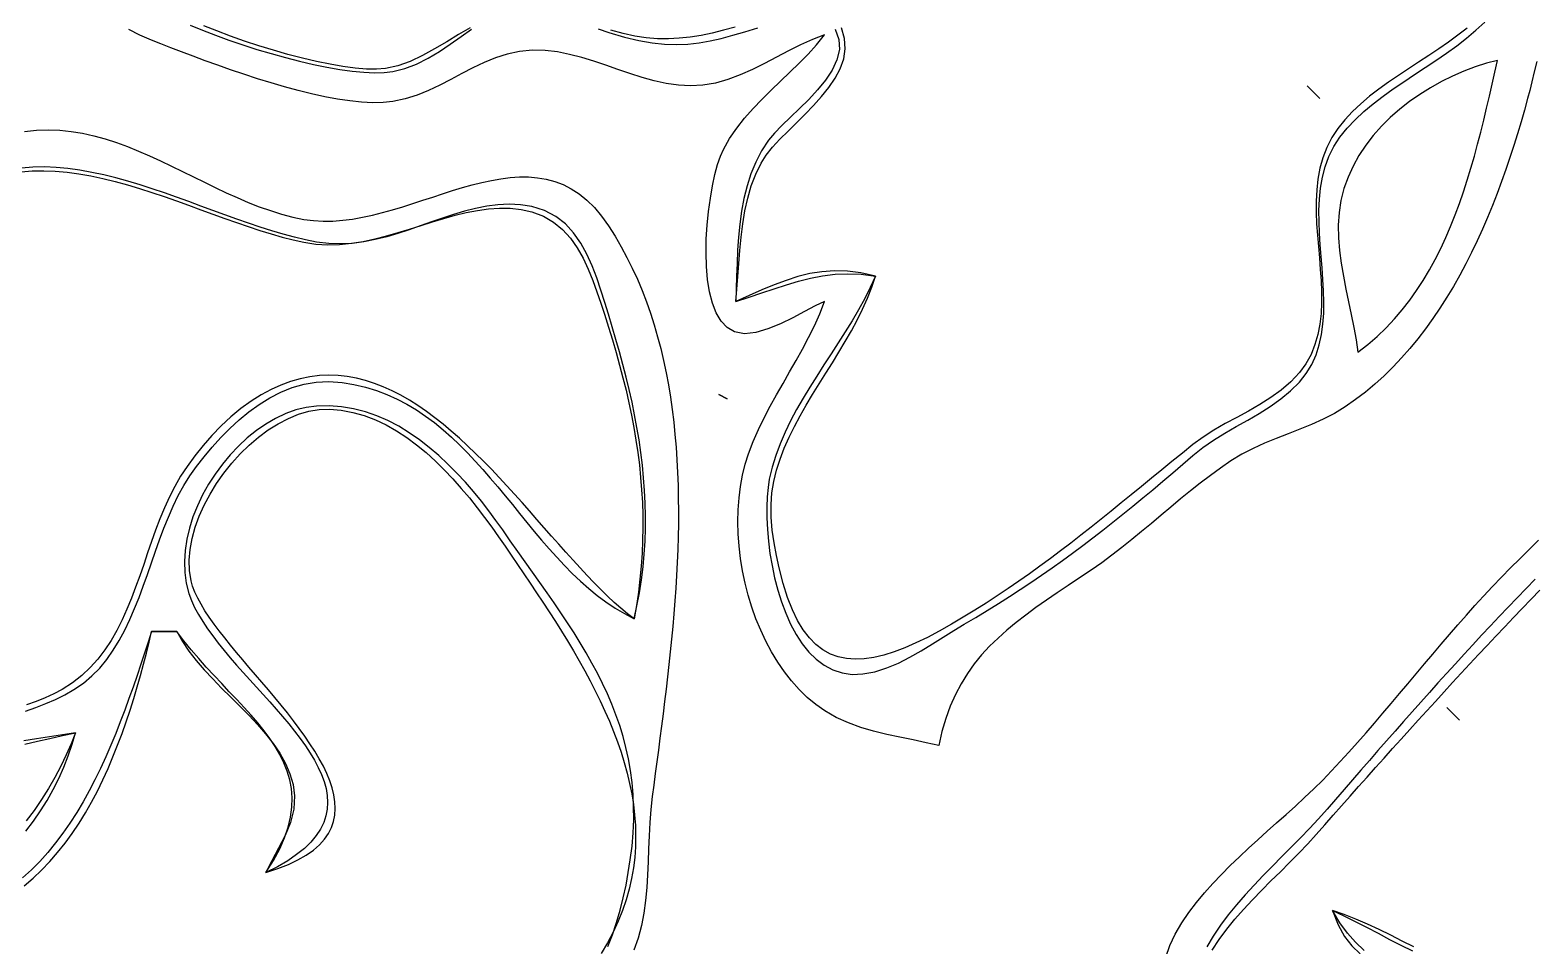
# Model space of a CAD drawing. Extents: x 0 to 411, y 0 to 483.
# Drawn here: x 140.4 to 258.9, y 117.2 to 189.4 of the extents above; entities that cross this region are included whole.
import ezdxf

# ---------------------------------------------------------------- set-up
doc = ezdxf.new("R2010")
doc.units = 0
for name, color, linetype in [('C18', 18, 'CONTINUOUS'), ('C254', 254, 'CONTINUOUS'), ('C37', 37, 'CONTINUOUS'), ('C39', 39, 'CONTINUOUS'), ('C59', 59, 'CONTINUOUS'), ('C7', 7, 'CONTINUOUS')]:
    doc.layers.add(name, color=color, linetype=linetype)

msp = doc.modelspace()

# ---------------------------------------------------------------- linework, layer by layer
at = {"layer": 'C18'}
for points in [[(153.0377, 189.7778), (154.0091, 189.3766), (155.0308, 188.981), (156.0927, 188.5948), (157.1848, 188.2216), (158.2971, 187.8652), (159.4196, 187.5292), (160.5422, 187.2175), (161.655, 186.9338), (162.7478, 186.6817), (163.8107, 186.465), (164.8337, 186.2874), (165.8067, 186.1527), (166.7197, 186.0645), (167.5626, 186.0266), (168.3255, 186.0426), (168.9984, 186.1165), (169.9491, 186.3496), (170.8764, 186.7101), (171.7812, 187.1703), (172.6645, 187.7027), (173.5271, 188.2794), (174.3699, 188.873), (175.1939, 189.4557)], [(203.824, 189.4583), (204.1249, 188.6539), (204.162, 187.8447), (203.9744, 187.0363), (203.6008, 186.2343), (203.0801, 185.4441), (202.4514, 184.6715), (201.7535, 183.9219), (201.0253, 183.2009), (200.3057, 182.5141), (199.6337, 181.867), (199.0481, 181.2653), (198.5879, 180.7145), (198.0367, 179.8741), (197.5756, 178.9883), (197.1962, 178.0633), (196.8897, 177.1051), (196.6476, 176.1199), (196.4613, 175.1138), (196.3223, 174.0929), (196.222, 173.0633), (196.1517, 172.0312), (196.103, 171.0027), (196.0672, 169.9839), (196.0357, 168.981), (196, 168), (197.0504, 168.3353), (198.0587, 168.6741), (199.0357, 169.005), (199.9919, 169.3165), (200.938, 169.5973), (201.8848, 169.836), (202.8427, 170.0213), (203.8225, 170.1417), (204.8349, 170.1859), (205.8905, 170.1424), (207, 170), (206.6005, 169.1089), (206.1569, 168.2248), (205.6758, 167.3463), (205.1643, 166.4721), (204.6292, 165.6011), (204.0773, 164.732), (203.5156, 163.8635), (202.9508, 162.9945), (202.3898, 162.1237), (201.8396, 161.2498), (201.3069, 160.3716), (200.7987, 159.4879), (200.3218, 158.5974), (199.8831, 157.6989), (199.4894, 156.7911), (199.1476, 155.8729), (198.8646, 154.9429), (198.6473, 154), (198.5456, 153.3399), (198.4786, 152.6032), (198.4472, 151.8007), (198.4525, 150.9435), (198.4955, 150.0425), (198.5774, 149.1086), (198.699, 148.1529), (198.8616, 147.1862), (199.066, 146.2196), (199.3135, 145.264), (199.6049, 144.3304), (199.9414, 143.4297), (200.324, 142.573), (200.7538, 141.7711), (201.2318, 141.0351), (201.759, 140.3758), (202.3366, 139.8044), (202.9655, 139.3316), (203.6467, 138.9686), (204.3814, 138.7262), (205.1706, 138.6154), (206.0154, 138.6473), (206.9599, 138.8277), (207.8935, 139.1224), (208.8147, 139.5098), (209.7221, 139.9684), (210.6141, 140.4766), (211.4894, 141.013), (212.3464, 141.5559), (213.1838, 142.084), (214, 142.5756), (214.9104, 143.1099), (215.8054, 143.6495), (216.686, 144.1945), (217.5531, 144.7452), (218.4079, 145.3017), (219.2512, 145.8644), (220.0841, 146.4333), (220.9076, 147.0088), (221.7226, 147.5909), (222.5301, 148.1801), (223.3312, 148.7763), (224.1268, 149.38), (224.9179, 149.9912), (225.7055, 150.6101), (226.4906, 151.2371), (227.2743, 151.8723), (228.0574, 152.516), (228.841, 153.1682), (229.626, 153.8294), (230.4135, 154.4995), (231.2045, 155.179), (232, 155.868), (232.7865, 156.4945), (233.6277, 157.073), (234.5076, 157.6173), (235.4101, 158.1414), (236.319, 158.6595), (237.2182, 159.1854), (238.0917, 159.7332), (238.9233, 160.3169), (239.6969, 160.9505), (240.3966, 161.6481), (240.9314, 162.3268), (241.3626, 163.0431), (241.7, 163.7936), (241.9532, 164.575), (242.1317, 165.3842), (242.2452, 166.2178), (242.3035, 167.0725), (242.316, 167.9451), (242.2925, 168.8323), (242.2426, 169.7307), (242.176, 170.6373), (242.1022, 171.5485), (242.0309, 172.4613), (241.9719, 173.3723), (241.9346, 174.2782), (241.9288, 175.1757), (241.9641, 176.0616), (242.0501, 176.9327), (242.1965, 177.7855), (242.4129, 178.617), (242.7089, 179.4236), (243.0943, 180.2023), (243.5787, 180.9498), (244.1434, 181.6511), (244.7739, 182.3187), (245.4615, 182.9574), (246.1975, 183.5716), (246.973, 184.1658), (247.7794, 184.7447), (248.6078, 185.3128), (249.4495, 185.8747), (250.2958, 186.435), (251.1379, 186.9981), (251.9671, 187.5687), (252.7746, 188.1513), (253.5516, 188.7506), (254.2894, 189.3709), (254.9792, 190.0171)], [(185.1801, 189.4908), (186, 189.1952), (187.2323, 188.8277), (188.3667, 188.5546), (189.4187, 188.3691), (190.4037, 188.2648), (191.3372, 188.235), (192.2348, 188.2733), (193.1119, 188.3731), (193.9841, 188.5278), (194.8668, 188.7309), (195.7755, 188.9759), (196.7257, 189.2561), (197.733, 189.5651)]]:
    msp.add_lwpolyline(points, dxfattribs=at)
at = {"layer": 'C254'}
for points in [[(258.9466, 146.1162), (258.2372, 145.3868), (257.531, 144.6542), (256.828, 143.9186), (256.128, 143.1801), (255.4309, 142.4389), (254.7366, 141.695), (254.0449, 140.9486), (253.3558, 140.1999), (252.669, 139.4489), (251.9846, 138.6957), (251.3023, 137.9406), (250.6221, 137.1836), (249.9437, 136.4248), (249.2672, 135.6644), (248.5924, 134.9026), (247.9192, 134.1394), (247.2473, 133.3749), (246.5768, 132.6094), (245.9075, 131.8428), (245.2393, 131.0754), (244.572, 130.3073), (243.9056, 129.5386), (243.2399, 128.7695), (242.5748, 128), (241.8967, 127.2371), (241.195, 126.4845), (240.4755, 125.7391), (239.7441, 124.9976), (239.0068, 124.2572), (238.2693, 123.5146), (237.5377, 122.7669), (236.8177, 122.0109), (236.1153, 121.2436), (235.4364, 120.462), (234.7869, 119.6629), (234.1726, 118.8432), (233.5995, 118), (233.1085, 117.1478)], [(245.4896, 116.8637), (244.8061, 117.5138), (244.1735, 118.2318), (243.5766, 119.0498), (243, 120), (243.8977, 119.5922), (244.7923, 119.1514), (245.6857, 118.6882), (246.5799, 118.2132), (247.477, 117.7369), (248.3789, 117.2698), (249.2878, 116.8226)]]:
    msp.add_lwpolyline(points, dxfattribs=at)
at = {"layer": 'C37'}
msp.add_lwpolyline([(241, 185), (242, 184), (241, 185)], dxfattribs=at)
at = {"layer": 'C39'}
for points in [[(140.0646, 135.7305), (140.8819, 136.0063), (141.6753, 136.3101), (142.4429, 136.6447), (143.1822, 137.0129), (143.8912, 137.4174), (144.6294, 137.9227), (145.3029, 138.4913), (145.9172, 139.1177), (146.4776, 139.7967), (146.9896, 140.5231), (147.4586, 141.2915), (147.89, 142.0966), (148.2893, 142.9333), (148.6617, 143.7961), (149.0129, 144.6799), (149.3481, 145.5793), (149.6727, 146.4891), (149.9923, 147.404), (150.3122, 148.3187), (150.6378, 149.228), (150.9745, 150.1264), (151.3278, 151.0089), (151.7031, 151.8701), (152.1058, 152.7046), (152.5413, 153.5073), (153.015, 154.2729), (153.5324, 154.9961), (154.1418, 155.764), (154.7832, 156.5251), (155.4565, 157.2696), (156.1619, 157.988), (156.8995, 158.6705), (157.6693, 159.3076), (158.4714, 159.8897), (159.3061, 160.4072), (160.1732, 160.8504), (161.0729, 161.2097), (162.0054, 161.4755), (162.9707, 161.6382), (163.9688, 161.6881), (165, 161.6157), (165.9379, 161.4614), (166.8388, 161.2506), (167.7046, 160.9864), (168.5374, 160.6717), (169.339, 160.3098), (170.1116, 159.9036), (170.857, 159.4562), (171.5773, 158.9707), (172.2745, 158.4501), (172.9506, 157.8975), (173.6074, 157.316), (174.2471, 156.7086), (174.8716, 156.0783), (175.4829, 155.4284), (176.0831, 154.7617), (176.6739, 154.0814), (177.2576, 153.3906), (177.836, 152.6923), (178.4112, 151.9895), (178.9851, 151.2854), (179.5597, 150.583), (180.137, 149.8853), (180.719, 149.1955), (181.3077, 148.5165), (181.9051, 147.8515), (182.5131, 147.2036), (183.1338, 146.5757), (183.7692, 145.9709), (184.4211, 145.3924), (185.0917, 144.8431), (185.7829, 144.3261), (186.4967, 143.8446), (187.235, 143.4015), (188, 143), (188.2268, 144.0258), (188.4187, 145.0477), (188.5767, 146.066), (188.7019, 147.0808), (188.7953, 148.0924), (188.8581, 149.1011), (188.8914, 150.1069), (188.8961, 151.1103), (188.8734, 152.1113), (188.8243, 153.1102), (188.75, 154.1072), (188.6515, 155.1026), (188.5299, 156.0966), (188.3862, 157.0894), (188.2216, 158.0811), (188.037, 159.0722), (187.8337, 160.0627), (187.6127, 161.0529), (187.375, 162.043), (187.1217, 163.0332), (186.854, 164.0238), (186.5728, 165.015), (186.2792, 166.0069), (185.9745, 167), (185.6892, 167.9277), (185.3904, 168.8853), (185.0649, 169.8522), (184.6999, 170.808), (184.2823, 171.7322), (183.7991, 172.6046), (183.2374, 173.4046), (182.5841, 174.1119), (181.8263, 174.7059), (180.951, 175.1664), (179.9452, 175.4729), (179.0456, 175.6099), (178.1541, 175.6541), (177.2693, 175.6161), (176.3901, 175.5068), (175.515, 175.3371), (174.643, 175.1178), (173.7726, 174.8597), (172.9026, 174.5737), (172.0318, 174.2705), (171.159, 173.9611), (170.2827, 173.6562), (169.4018, 173.3667), (168.5151, 173.1033), (167.6212, 172.8771), (166.7188, 172.6987), (165.8068, 172.579), (164.8838, 172.5288), (163.9486, 172.559), (163, 172.6805), (162.1351, 172.8526), (161.2569, 173.0601), (160.3664, 173.299), (159.4647, 173.5653), (158.5528, 173.8552), (157.6316, 174.1647), (156.7024, 174.4898), (155.766, 174.8266), (154.8236, 175.1712), (153.8761, 175.5195), (152.9246, 175.8676), (151.9701, 176.2117), (151.0137, 176.5477), (150.0564, 176.8718), (149.0992, 177.1798), (148.1432, 177.468), (147.1894, 177.7324), (146.2388, 177.9689), (145.2925, 178.1738), (144.3515, 178.343), (143.4168, 178.4725), (142.4896, 178.5585), (141.5707, 178.5969), (140.6612, 178.5839), (139.7623, 178.5155)], [(194.6667, 160.6667), (195.3333, 160.3333), (194.6666, 160.6666)], [(185.9176, 117.1674), (186.2879, 118.1014), (186.614, 119.0568), (186.8993, 120.0292), (187.1471, 121.0142), (187.3609, 122.0073), (187.5439, 123.0041), (187.6998, 124), (187.8344, 125.0849), (187.9224, 126.1407), (187.9652, 127.169), (187.9644, 128.1712), (187.9214, 129.1488), (187.8379, 130.1033), (187.7153, 131.0363), (187.5553, 131.9492), (187.3592, 132.8436), (187.1287, 133.7208), (186.8653, 134.5826), (186.5706, 135.4303), (186.246, 136.2654), (185.8931, 137.0895), (185.5135, 137.904), (185.1087, 138.7105), (184.6801, 139.5105), (184.2294, 140.3054), (183.7581, 141.0968), (183.2677, 141.8862), (182.7598, 142.675), (182.2358, 143.4649), (181.6974, 144.2572), (181.146, 145.0535), (180.5832, 145.8553), (180.0106, 146.6641), (179.4296, 147.4813), (178.8418, 148.3086), (178.2487, 149.1474), (177.652, 149.9992), (177.1201, 150.7478), (176.5598, 151.5037), (175.9713, 152.2609), (175.355, 153.0137), (174.7112, 153.7561), (174.0403, 154.4822), (173.3426, 155.1861), (172.6184, 155.8619), (171.8681, 156.5038), (171.0919, 157.1057), (170.2903, 157.662), (169.4635, 158.1666), (168.6119, 158.6136), (167.7358, 158.9973), (166.8356, 159.3116), (165.9116, 159.5506), (164.9641, 159.7086), (163.9934, 159.7796), (163, 159.7577), (162.1808, 159.651), (161.367, 159.4501), (160.5629, 159.1609), (159.7729, 158.7896), (159.0014, 158.3422), (158.2527, 157.8249), (157.5312, 157.2437), (156.8412, 156.6047), (156.1871, 155.914), (155.5733, 155.1777), (155.0042, 154.4019), (154.484, 153.5926), (154.0171, 152.7559), (153.608, 151.898), (153.261, 151.025), (152.9804, 150.1428), (152.7707, 149.2577), (152.6361, 148.3756), (152.581, 147.5027), (152.6098, 146.6451), (152.7269, 145.8088), (152.9367, 145), (153.1405, 144.4499), (153.3936, 143.8954), (153.6919, 143.3369), (154.0312, 142.7747), (154.4075, 142.2091), (154.8167, 141.6405), (155.2546, 141.0693), (155.7172, 140.4958), (156.2004, 139.9203), (156.7, 139.3431), (157.212, 138.7647), (157.7323, 138.1854), (158.2567, 137.6056), (158.7811, 137.0255), (159.3015, 136.4455), (159.8138, 135.8659), (160.3138, 135.2872), (160.7975, 134.7097), (161.2607, 134.1337), (161.6993, 133.5595), (162.1093, 132.9875), (162.4866, 132.4181), (162.8269, 131.8515), (163.1264, 131.2882), (163.3807, 130.7285), (163.5859, 130.1728), (163.7379, 129.6213), (163.8324, 129.0745), (163.8655, 128.5326), (163.8331, 127.9961), (163.7309, 127.4652), (163.555, 126.9403), (163.3013, 126.4219), (162.9655, 125.9101), (162.5437, 125.4054), (162.0317, 124.9081), (161.4254, 124.4186), (160.7208, 123.9371), (159.9137, 123.4641), (159, 123), (159.5989, 123.9503), (160.0884, 124.8601), (160.4736, 125.7319), (160.7597, 126.5684), (160.9519, 127.372), (161.0555, 128.1454), (161.0757, 128.8913), (161.0177, 129.6121), (160.8867, 130.3105), (160.688, 130.9891), (160.4267, 131.6504), (160.1081, 132.297), (159.7374, 132.9316), (159.3198, 133.5567), (158.8606, 134.175), (158.3649, 134.7889), (157.838, 135.4011), (157.2851, 136.0143), (156.7114, 136.6309), (156.1221, 137.2536), (155.5225, 137.8849), (154.9178, 138.5275), (154.3132, 139.1839), (153.7139, 139.8568), (153.1251, 140.5487), (152.552, 141.2622), (152, 142), (150, 142), (149.7259, 141.157), (149.4445, 140.2947), (149.1547, 139.4157), (148.8553, 138.5228), (148.5452, 137.6187), (148.2233, 136.7063), (147.8884, 135.7881), (147.5394, 134.8671), (147.1752, 133.9459), (146.7946, 133.0273), (146.3965, 132.114), (145.9798, 131.2089), (145.5433, 130.3145), (145.0859, 129.4338), (144.6065, 128.5694), (144.1039, 127.7241), (143.577, 126.9006), (143.0247, 126.1017), (142.4458, 125.3302), (141.8392, 124.5887), (141.2037, 123.8801), (140.5383, 123.2071), (139.8418, 122.5725)], [(140.0925, 126.2701), (140.6968, 127.0462), (141.2605, 127.8546), (141.7827, 128.6904), (142.2627, 129.5486), (142.6996, 130.4241), (143.0926, 131.3119), (143.4409, 132.2072), (143.7436, 133.1049), (144, 134), (142.9767, 133.8566), (141.9609, 133.7033), (140.9522, 133.5402), (139.9502, 133.3675)]]:
    msp.add_lwpolyline(points, dxfattribs=at)
at = {"layer": 'C59'}
for points in [[(259.0823, 186.9058), (258.8892, 186.0813), (258.7019, 185.3176), (258.5242, 184.6216), (258.3595, 184), (258.1064, 183.0798), (257.8409, 182.1518), (257.5624, 181.2175), (257.2704, 180.2784), (256.9644, 179.3361), (256.6437, 178.3921), (256.3079, 177.4478), (255.9565, 176.5049), (255.5888, 175.5648), (255.2043, 174.629), (254.8026, 173.6991), (254.383, 172.7767), (253.9451, 171.8631), (253.4883, 170.96), (253.0119, 170.0689), (252.5156, 169.1913), (251.9988, 168.3287), (251.4609, 167.4826), (250.9014, 166.6546), (250.3198, 165.8462), (249.7154, 165.0588), (249.0878, 164.2941), (248.4365, 163.5536), (247.7608, 162.8387), (247.0604, 162.1511), (246.3345, 161.4921), (245.5827, 160.8634), (244.8044, 160.2665), (243.9992, 159.7029), (243.1421, 159.1798), (242.2562, 158.7213), (241.3488, 158.3113), (240.427, 157.9335), (239.4981, 157.5719), (238.5693, 157.2102), (237.6479, 156.8324), (236.741, 156.4222), (235.856, 155.9636), (235, 155.4405), (234.1817, 154.876), (233.3785, 154.2899), (232.5879, 153.6857), (231.8073, 153.0667), (231.0342, 152.4367), (230.2662, 151.7988), (229.5006, 151.1568), (228.735, 150.514), (227.9668, 149.874), (227.1936, 149.2401), (226.4128, 148.6159), (225.622, 148.0049), (224.8185, 147.4106), (224, 146.8364), (223.0857, 146.2185), (222.1912, 145.6187), (221.3185, 145.0316), (220.4696, 144.4518), (219.6466, 143.874), (218.8516, 143.2929), (218.0866, 142.7031), (217.3537, 142.0993), (216.655, 141.476), (215.9925, 140.828), (215.3683, 140.1499), (214.7844, 139.4364), (214.2429, 138.682), (213.7459, 137.8816), (213.2954, 137.0296), (212.8935, 136.1208), (212.5422, 135.1499), (212.2437, 134.1113), (212, 133), (210.9905, 133.2325), (209.9633, 133.4473), (208.9271, 133.6597), (207.8908, 133.885), (206.8633, 134.1386), (205.8535, 134.4357), (204.8701, 134.7917), (203.9222, 135.2218), (203.0185, 135.7415), (202.3103, 136.2437), (201.6374, 136.8071), (201.0003, 137.4273), (200.3997, 138.1001), (199.8362, 138.8212), (199.3104, 139.5863), (198.823, 140.391), (198.3745, 141.2313), (197.9657, 142.1027), (197.597, 143.0009), (197.2692, 143.9218), (196.9829, 144.8609), (196.7386, 145.8141), (196.5371, 146.777), (196.3789, 147.7454), (196.2647, 148.7149), (196.195, 149.6814), (196.1706, 150.6404), (196.192, 151.5878), (196.2599, 152.5193), (196.3748, 153.4305), (196.5374, 154.3172), (196.7484, 155.1751), (197.0084, 156), (197.3767, 156.9629), (197.7893, 157.9057), (198.2381, 158.832), (198.7155, 159.7455), (199.2135, 160.65), (199.7244, 161.549), (200.2402, 162.4463), (200.7531, 163.3455), (201.2553, 164.2504), (201.7389, 165.1646), (202.1961, 166.0918), (202.6191, 167.0357), (203, 168), (202.2678, 167.6596), (201.419, 167.2148), (200.4895, 166.7236), (199.5153, 166.2442), (198.5326, 165.8348), (197.5773, 165.5535), (196.6856, 165.4585), (195.8935, 165.608), (195.3265, 165.9443), (194.8538, 166.4482), (194.4695, 167.0991), (194.1674, 167.876), (193.9418, 168.7581), (193.7867, 169.7248), (193.696, 170.7551), (193.6639, 171.8282), (193.6844, 172.9235), (193.7516, 174.0201), (193.8594, 175.0971), (194.002, 176.1339), (194.1733, 177.1095), (194.3675, 178.0033), (194.5786, 178.7944), (194.8007, 179.4619), (195.0277, 179.9853), (195.5179, 180.843), (196.0787, 181.6592), (196.6984, 182.4405), (197.3653, 183.1934), (198.0677, 183.9248), (198.7939, 184.6413), (199.5324, 185.3495), (200.2715, 186.0561), (200.9994, 186.7678), (201.7046, 187.4912), (202.3753, 188.233), (203, 189), (202.0501, 188.6449), (201.1042, 188.2208), (200.1601, 187.7501), (199.2157, 187.2552), (198.2689, 186.7586), (197.3175, 186.2826), (196.3595, 185.8496), (195.3927, 185.4821), (194.415, 185.2024), (193.4243, 185.0331), (192.4498, 184.9849), (191.4838, 185.0393), (190.5248, 185.18), (189.5713, 185.3908), (188.6216, 185.6555), (187.6744, 185.9581), (186.728, 186.2822), (185.781, 186.6118), (184.8318, 186.9307), (183.8789, 187.2226), (182.9208, 187.4715), (181.956, 187.6611), (180.9829, 187.7752), (180, 187.7978), (178.984, 187.7043), (178.0145, 187.498), (177.0828, 187.1994), (176.1805, 186.8292), (175.2991, 186.4078), (174.4301, 185.9558), (173.565, 185.4938), (172.6952, 185.0424), (171.8124, 184.622), (170.9079, 184.2533), (169.9732, 183.9567), (169, 183.753), (168.2438, 183.6767), (167.4228, 183.663), (166.5443, 183.7069), (165.6157, 183.8036), (164.6445, 183.9483), (163.6381, 184.1361), (162.6038, 184.3622), (161.5491, 184.6218), (160.4814, 184.91), (159.4082, 185.222), (158.3368, 185.5531), (157.2747, 185.8982), (156.2292, 186.2527), (155.2078, 186.6116), (154.2179, 186.9702), (153.267, 187.3236), (152.3623, 187.667), (151.5115, 187.9955), (150.7218, 188.3043), (150.0007, 188.5887), (149.0869, 188.9864), (148.2198, 189.4336)], [(245, 164), (245.7789, 164.6107), (246.5156, 165.2522), (247.2117, 165.923), (247.8688, 166.6216), (248.4886, 167.3465), (249.0727, 168.0963), (249.6228, 168.8696), (250.1405, 169.6648), (250.6274, 170.4805), (251.0852, 171.3153), (251.5154, 172.1676), (251.9199, 173.036), (252.3001, 173.9191), (252.6578, 174.8153), (252.9945, 175.7233), (253.312, 176.6415), (253.6118, 177.5685), (253.8956, 178.5029), (254.165, 179.443), (254.4217, 180.3876), (254.6673, 181.3352), (254.9035, 182.2842), (255.1318, 183.2332), (255.354, 184.1807), (255.5717, 185.1253), (255.7864, 186.0656), (256, 187), (255.1163, 186.7649), (254.2264, 186.4784), (253.3359, 186.1418), (252.4502, 185.7564), (251.575, 185.3234), (250.7158, 184.8443), (249.878, 184.3202), (249.0672, 183.7525), (248.289, 183.1424), (247.5489, 182.4914), (246.8524, 181.8006), (246.205, 181.0714), (245.6123, 180.305), (245.0799, 179.5029), (244.6132, 178.6661), (244.2177, 177.7962), (243.8991, 176.8943), (243.6629, 175.9618), (243.5146, 175), (243.4542, 174.0177), (243.4697, 173.023), (243.5489, 172.0189), (243.6795, 171.0084), (243.8492, 169.9943), (244.0457, 168.9796), (244.2567, 167.9672), (244.4699, 166.9601), (244.673, 165.9613), (244.8538, 164.9736), (245, 164)], [(140, 181.3804), (140.9304, 181.4895), (141.8519, 181.5266), (142.7649, 181.4968), (143.6702, 181.4054), (144.5683, 181.2575), (145.46, 181.0585), (146.3457, 180.8134), (147.2262, 180.5275), (148.1021, 180.206), (148.974, 179.8541), (149.8425, 179.4771), (150.7082, 179.08), (151.5719, 178.6682), (152.434, 178.2469), (153.2954, 177.8212), (154.1565, 177.3964), (155.018, 176.9776), (155.8805, 176.5702), (156.7447, 176.1792), (157.6112, 175.8099), (158.4806, 175.4675), (159.3535, 175.1573), (160.2307, 174.8844), (161.1126, 174.654), (162, 174.4714), (162.7536, 174.37), (163.515, 174.3268), (164.2832, 174.3367), (165.0573, 174.3946), (165.8364, 174.4953), (166.6196, 174.6338), (167.406, 174.8049), (168.1946, 175.0035), (168.9847, 175.2246), (169.7752, 175.4629), (170.5652, 175.7134), (171.3539, 175.971), (172.1403, 176.2305), (172.9235, 176.4869), (173.7027, 176.7349), (174.4769, 176.9696), (175.2452, 177.1858), (176.0066, 177.3784), (176.7604, 177.5422), (177.5055, 177.6722), (178.2411, 177.7632), (178.9663, 177.8102), (179.6801, 177.8079), (180.3817, 177.7514), (181.0701, 177.6354), (181.7444, 177.4549), (182.4038, 177.2048), (183.0473, 176.8799), (183.674, 176.4752), (184.2829, 175.9854), (184.8733, 175.4056), (185.4441, 174.7305), (185.9946, 173.9552)], [(185.9945, 173.9552), (186.5044, 173.143), (186.9847, 172.3158), (187.436, 171.474), (187.8592, 170.6184), (188.2548, 169.7493), (188.6237, 168.8675), (188.9665, 167.9736), (189.2839, 167.068), (189.5766, 166.1515), (189.8454, 165.2246), (190.0909, 164.2878), (190.3139, 163.3419), (190.515, 162.3873), (190.6951, 161.4246), (190.8547, 160.4545), (190.9946, 159.4776), (191.1155, 158.4943), (191.2181, 157.5054), (191.3031, 156.5114), (191.3713, 155.5128), (191.4233, 154.5104), (191.4599, 153.5046), (191.4817, 152.496), (191.4894, 151.4853), (191.4839, 150.4731), (191.4657, 149.4599), (191.4356, 148.4463), (191.3943, 147.4328), (191.3425, 146.4202), (191.281, 145.409), (191.2103, 144.3997), (191.1313, 143.393), (191.0447, 142.3894), (190.951, 141.3896), (190.8512, 140.3941), (190.7458, 139.4035), (190.6356, 138.4184), (190.5213, 137.4395), (190.4036, 136.4671), (190.2831, 135.5021), (190.1607, 134.5449), (190.0371, 133.5962), (189.9128, 132.6565), (189.7887, 131.7265), (189.6654, 130.8066), (189.5437, 129.8976), (189.4243, 129), (189.31, 127.9691), (189.2323, 126.9372), (189.18, 125.9059), (189.1417, 124.8764), (189.106, 123.8503), (189.0618, 122.8289), (188.9976, 121.8137), (188.9023, 120.8061), (188.7643, 119.8075), (188.5726, 118.8194), (188.3156, 117.8431), (187.9822, 116.8802)], [(242.9104, 131.0038), (243.6031, 131.7475), (244.2875, 132.4983), (244.9644, 133.2553), (245.6348, 134.0176), (246.2997, 134.7844), (246.9602, 135.555), (247.6172, 136.3284), (248.2717, 137.1039), (248.9247, 137.8807), (249.5771, 138.6579), (250.2301, 139.4346), (250.8845, 140.2102), (251.5413, 140.9837), (252.2016, 141.7543), (252.8664, 142.5212), (253.5366, 143.2836), (254.2132, 144.0407), (254.8972, 144.7916), (255.5897, 145.5355), (256.2915, 146.2717), (257.0038, 146.9992), (257.7375, 147.7329), (258.4768, 148.4614), (259.2218, 149.1845)], [(252, 136), (253, 135), (252, 136)], [(229.8803, 116.3382), (230.1991, 117.258), (230.6079, 118.1584), (231.1234, 119.0354), (231.6925, 119.8506), (232.2934, 120.6373), (232.9229, 121.3983), (233.5777, 122.1365), (234.2546, 122.855), (234.9502, 123.5566), (235.6613, 124.2443), (236.3847, 124.921), (237.1171, 125.5897), (237.8553, 126.2534), (238.596, 126.9149), (239.336, 127.5772), (240.0719, 128.2432), (240.8006, 128.916), (241.5187, 129.5983), (242.2231, 130.2933), (242.9105, 131.0038)]]:
    msp.add_lwpolyline(points, dxfattribs=at)
at = {"layer": 'C7'}
for points in [[(175.0964, 189.555), (174.1759, 189.0326), (173.2407, 188.4698), (172.293, 187.9038), (171.3353, 187.3713), (170.3697, 186.9096), (169.3986, 186.5556), (168.4243, 186.3464), (167.7219, 186.2968), (166.9213, 186.3107), (166.0349, 186.3834), (165.0748, 186.5103), (164.0534, 186.6867), (162.9828, 186.908), (161.8753, 187.1693), (160.7432, 187.4662), (159.5987, 187.7939), (158.4541, 188.1477), (157.3216, 188.523), (156.2136, 188.915), (155.1422, 189.3192), (154.1197, 189.7309)], [(195.9507, 189.6151), (195.0365, 189.3676), (194.1468, 189.1509), (193.275, 188.97), (192.4147, 188.8297), (191.5594, 188.7348), (190.7026, 188.6901), (189.8379, 188.7004), (188.9588, 188.7706), (188.0588, 188.9056), (187.1314, 189.11), (186.1702, 189.3889)], [(253.593, 189.5341), (252.8772, 188.9734), (252.13, 188.43), (251.3586, 187.8996), (250.5707, 187.3776), (249.7738, 186.8595), (248.9752, 186.3409), (248.1825, 185.8173), (247.4033, 185.2843), (246.6449, 184.7372), (245.9148, 184.1717), (245.2206, 183.5832), (244.5698, 182.9673), (243.9697, 182.3196), (243.428, 181.6354), (242.9521, 180.9104), (242.5478, 180.1285), (242.2354, 179.3221), (242.0051, 178.4941), (241.8472, 177.6471), (241.7523, 176.7841), (241.7104, 175.9078), (241.7121, 175.0212), (241.7477, 174.127), (241.8075, 173.228), (241.8819, 172.3271), (241.9611, 171.4271), (242.0357, 170.5307), (242.0958, 169.641), (242.1319, 168.7606), (242.1343, 167.8924), (242.0933, 167.0392), (241.9993, 166.2038), (241.8427, 165.3891), (241.6138, 164.5979), (241.3029, 163.833), (240.9003, 163.0972), (240.3966, 162.3935), (239.721, 161.6626), (238.9643, 161.0102), (238.1432, 160.4205), (237.2745, 159.8778), (236.3749, 159.3662), (235.4612, 158.8701), (234.55, 158.3737), (233.6583, 157.8613), (232.8027, 157.317), (232, 156.7253), (231.174, 156.0575), (230.3568, 155.3928), (229.547, 154.7313), (228.7435, 154.0734), (227.9451, 153.4192), (227.1503, 152.7691), (226.3581, 152.1232), (225.5671, 151.4818), (224.776, 150.8453), (223.9838, 150.2137), (223.189, 149.5874), (222.3904, 148.9667), (221.5868, 148.3518), (220.777, 147.7428), (219.9596, 147.1402), (219.1335, 146.5441), (218.2974, 145.9548), (217.4499, 145.3725), (216.59, 144.7975), (215.7163, 144.2301), (214.8275, 143.6705), (213.9225, 143.1189), (213, 142.5756), (212.0311, 142.0298), (211.0929, 141.5342), (210.1858, 141.0928), (209.3099, 140.7095), (208.4655, 140.3884), (207.6527, 140.1336), (206.872, 139.949), (206.1234, 139.8387), (205.4073, 139.8067), (204.7239, 139.8571), (204.0734, 139.9939), (203.456, 140.2211), (202.8721, 140.5427), (202.3219, 140.9629), (201.8055, 141.4855), (201.3233, 142.1147), (200.8754, 142.8545), (200.4622, 143.7089), (200.0839, 144.6819), (199.7406, 145.7776), (199.4328, 147), (199.219, 147.9807), (199.0276, 148.9785), (198.8778, 149.9858), (198.7886, 150.9955), (198.7793, 152), (198.8526, 152.9128), (199.0002, 153.8121), (199.2155, 154.6993), (199.4916, 155.5755), (199.822, 156.4421), (200.1997, 157.3001), (200.6183, 158.1509), (201.0709, 158.9957), (201.5508, 159.8358), (202.0514, 160.6724), (202.5659, 161.5068), (203.0876, 162.3401), (203.6098, 163.1737), (204.1258, 164.0087), (204.6288, 164.8465), (205.1122, 165.6882), (205.5693, 166.5352), (205.9933, 167.3886), (206.3776, 168.2497), (206.7154, 169.1197), (207, 170), (205.8635, 170.2508), (204.7917, 170.3857), (203.7722, 170.4144), (202.7925, 170.3469), (201.8401, 170.1929), (200.9025, 169.9621), (199.9673, 169.6643), (199.0219, 169.3095), (198.0538, 168.9073), (197.0507, 168.4675), (196, 168), (196.0887, 168.9648), (196.1652, 169.964), (196.2398, 170.9879), (196.3227, 172.0269), (196.4243, 173.0712), (196.5549, 174.1113), (196.7247, 175.1375), (196.944, 176.1402), (197.2232, 177.1096), (197.5725, 178.0362), (198.0023, 178.9104), (198.4032, 179.5263), (198.9049, 180.1509), (199.4849, 180.7852), (200.1205, 181.4303), (200.7893, 182.0872), (201.4687, 182.7572), (202.1361, 183.4412), (202.769, 184.1403), (203.3448, 184.8557), (203.841, 185.5885), (204.235, 186.3397), (204.5042, 187.1105), (204.6261, 187.9018), (204.5782, 188.7149), (204.3379, 189.5509)], [(139.7188, 178.2021), (140.6038, 178.2807), (141.5038, 178.3015), (142.4172, 178.2689), (143.3425, 178.1869), (144.2783, 178.0598), (145.2229, 177.8918), (146.1748, 177.6871), (147.1326, 177.4499), (148.0946, 177.1844), (149.0594, 176.8948), (150.0254, 176.5853), (150.9912, 176.2602), (151.9551, 175.9236), (152.9156, 175.5797), (153.8713, 175.2328), (154.8205, 174.887), (155.7618, 174.5465), (156.6936, 174.2157), (157.6144, 173.8985), (158.5227, 173.5994), (159.4169, 173.3224), (160.2956, 173.0718), (161.1571, 172.8518), (162, 172.6666), (162.9382, 172.5257), (163.8734, 172.4719), (164.8052, 172.4953), (165.7336, 172.5859), (166.6583, 172.7339), (167.5791, 172.9292), (168.4957, 173.1619), (169.4081, 173.4221), (170.3159, 173.6999), (171.219, 173.9853), (172.1172, 174.2684), (173.0102, 174.5392), (173.8979, 174.7878), (174.7801, 175.0044), (175.6565, 175.1788), (176.527, 175.3013), (177.3913, 175.3618), (178.2492, 175.3505), (179.1006, 175.2573), (179.9452, 175.0725), (180.8576, 174.7311), (181.6603, 174.259), (182.3636, 173.6735), (182.978, 172.992), (183.5137, 172.2321), (183.9811, 171.411), (184.3905, 170.5464), (184.7522, 169.6555), (185.0766, 168.7558), (185.3741, 167.8648), (185.655, 167), (185.9795, 165.9862), (186.289, 164.9794), (186.5827, 163.9789), (186.86, 162.9838), (187.1202, 161.9933), (187.3628, 161.0066), (187.5872, 160.0231), (187.7926, 159.0417), (187.9785, 158.0619), (188.1443, 157.0827), (188.2893, 156.1033), (188.4129, 155.1231), (188.5145, 154.1412), (188.5934, 153.1567), (188.6491, 152.1689), (188.6809, 151.1771), (188.6882, 150.1804), (188.6703, 149.178), (188.6266, 148.1691), (188.5566, 147.153), (188.4595, 146.1288), (188.3348, 145.0957), (188.1818, 144.0531), (188, 143), (187.485, 143.3957), (186.9654, 143.8263), (186.4412, 144.2892), (185.9122, 144.782), (185.3785, 145.3024), (184.8399, 145.8478), (184.2964, 146.4161), (183.748, 147.0046), (183.1945, 147.611), (182.636, 148.2329), (182.0723, 148.8679), (181.5034, 149.5136), (180.9292, 150.1675), (180.3497, 150.8274), (179.7648, 151.4906), (179.1745, 152.155), (178.5787, 152.818), (177.9772, 153.4772), (177.3702, 154.1303), (176.7574, 154.7747), (176.1389, 155.4082), (175.5146, 156.0284), (174.8844, 156.6327), (174.2482, 157.2188), (173.6061, 157.7843), (172.9579, 158.3268), (172.3035, 158.8438), (171.643, 159.3331), (170.9763, 159.7921), (170.3032, 160.2184), (169.6238, 160.6097), (168.9379, 160.9636), (168.2455, 161.2775), (167.5466, 161.5492), (166.8411, 161.7762), (166.1289, 161.9562), (165.41, 162.0866), (164.6843, 162.1651), (163.9517, 162.1893), (163.2123, 162.1568), (162.4658, 162.0652), (161.7123, 161.9121), (160.9517, 161.695), (160.1839, 161.4116), (159.4089, 161.0594), (158.6267, 160.636), (157.8371, 160.1391), (157.0401, 159.5663), (156.2353, 158.9067), (155.4724, 158.1959), (154.7494, 157.4415), (154.0643, 156.6514), (153.4152, 155.8337), (152.8001, 154.9961), (152.292, 154.2262), (151.83, 153.4245), (151.408, 152.5951), (151.02, 151.7426), (150.66, 150.8712), (150.3219, 149.9854), (149.9996, 149.0894), (149.6872, 148.1878), (149.3785, 147.2849), (149.0675, 146.385), (148.7482, 145.4926), (148.4145, 144.6119), (148.0604, 143.7474), (147.6797, 142.9035), (147.2666, 142.0845), (146.8149, 141.2949), (146.3186, 140.5389), (145.7716, 139.8209), (145.1679, 139.1454), (144.5014, 138.5168), (143.7661, 137.9393), (142.956, 137.4174), (142.3142, 137.0736), (141.6294, 136.7588), (140.9045, 136.4705), (140.1427, 136.2063)], [(139.9559, 121.9621), (140.6645, 122.5551), (141.3419, 123.1896), (141.9888, 123.863), (142.606, 124.5722), (143.1944, 125.3147), (143.7548, 126.0875), (144.288, 126.8878), (144.7949, 127.713), (145.2763, 128.5601), (145.733, 129.4264), (146.1659, 130.309), (146.5757, 131.2052), (146.9634, 132.1122), (147.3297, 133.0272), (147.6754, 133.9474), (148.0015, 134.8699), (148.3086, 135.792), (148.5978, 136.7109), (148.8697, 137.6238), (149.1252, 138.5278), (149.3651, 139.4203), (149.5904, 140.2983), (149.8017, 141.1591), (150, 142), (152, 142), (152.4248, 141.2154), (152.9319, 140.4521), (153.5079, 139.7064), (154.1392, 138.9745), (154.8125, 138.2528), (155.5143, 137.5375), (156.2311, 136.8251), (156.9495, 136.1117), (157.656, 135.3937), (158.3373, 134.6674), (158.9798, 133.9291), (159.57, 133.1751), (160.0947, 132.4016), (160.5402, 131.6051), (160.8932, 130.7818), (161.1401, 129.928), (161.2677, 129.0401), (161.2119, 127.9829), (160.9399, 126.9382), (160.5172, 125.9117), (160.0093, 124.9093), (159.4817, 123.9368), (159, 123), (159.9428, 123.3074), (160.7851, 123.6388), (161.5304, 123.9931), (162.1824, 124.3693), (162.7446, 124.7664), (163.2207, 125.1834), (163.6142, 125.6193), (163.9288, 126.0732), (164.1681, 126.544), (164.3356, 127.0308), (164.4351, 127.5326), (164.47, 128.0483), (164.444, 128.577), (164.3607, 129.1177), (164.2237, 129.6694), (164.0367, 130.2311), (163.8031, 130.8019), (163.5267, 131.3806), (163.2111, 131.9664), (162.8597, 132.5583), (162.4763, 133.1552), (162.0645, 133.7562), (161.6278, 134.3602), (161.1699, 134.9663), (160.6944, 135.5736), (160.2048, 136.1809), (159.7049, 136.7873), (159.1981, 137.3919), (158.6881, 137.9935), (158.1785, 138.5913), (157.673, 139.1843), (157.175, 139.7714), (156.6883, 140.3517), (156.2164, 140.9241), (155.7629, 141.4877), (155.3315, 142.0415), (154.9257, 142.5846), (154.5492, 143.1158), (154.2055, 143.6342), (153.8983, 144.1389), (153.6312, 144.6288), (153.4078, 145.1029), (153.2316, 145.5603), (153.1064, 146), (152.9812, 146.7928), (152.9566, 147.6174), (153.0271, 148.4664), (153.1867, 149.3324), (153.4298, 150.2081), (153.7507, 151.086), (154.1436, 151.9589), (154.6027, 152.8193), (155.1225, 153.6598), (155.6971, 154.473), (156.3209, 155.2517), (156.988, 155.9883), (157.6928, 156.6756), (158.4296, 157.3062), (159.1925, 157.8726), (159.9759, 158.3675), (160.7741, 158.7836), (161.5814, 159.1134), (162.3919, 159.3495), (163.2, 159.4847), (164, 159.5115), (164.9415, 159.4291), (165.8593, 159.2579), (166.7535, 159.0041), (167.6239, 158.6737), (168.4706, 158.273), (169.2935, 157.808), (170.0928, 157.285), (170.8685, 156.71), (171.6204, 156.0893), (172.3486, 155.429), (173.0532, 154.7352), (173.734, 154.0141), (174.3912, 153.2718), (175.0248, 152.5145), (175.6347, 151.7483), (176.2209, 150.9795), (176.7835, 150.2141), (177.3224, 149.4582), (177.8377, 148.7181), (178.3294, 148), (178.8242, 147.2724), (179.3219, 146.5387), (179.8207, 145.7992), (180.3192, 145.0539), (180.8159, 144.303), (181.309, 143.5467), (181.7971, 142.7851), (182.2787, 142.0185), (182.752, 141.2469), (183.2157, 140.4706), (183.6681, 139.6896), (184.1077, 138.9043), (184.5328, 138.1147), (184.942, 137.321), (185.3337, 136.5234), (185.7063, 135.722), (186.0583, 134.917), (186.388, 134.1085), (186.694, 133.2968), (186.9747, 132.482), (187.2284, 131.6643), (187.4538, 130.8438), (187.6491, 130.0206), (187.8128, 129.1951), (187.9434, 128.3672), (188.0393, 127.5372), (188.099, 126.7053), (188.1208, 125.8716), (188.1032, 125.0363), (188.0448, 124.1995), (187.9438, 123.3614), (187.7987, 122.5222), (187.608, 121.6821), (187.3701, 120.8411), (187.0835, 119.9996), (186.7466, 119.1575), (186.3577, 118.3152), (185.9155, 117.4727), (185.4183, 116.6303)], [(233.5107, 116.8737), (234.065, 117.7173), (234.6682, 118.5342), (235.3127, 119.3279), (235.9909, 120.1018), (236.6951, 120.8595), (237.4179, 121.6044), (238.1514, 122.34), (238.8881, 123.0698), (239.6204, 123.7972), (240.3407, 124.5257), (241.0412, 125.2588), (241.7145, 126), (242.382, 126.7576), (243.0495, 127.5139), (243.7173, 128.269), (244.3853, 129.0228), (245.0536, 129.7754), (245.7224, 130.5266), (246.3917, 131.2766), (247.0617, 132.0252), (247.7323, 132.7725), (248.4038, 133.5185), (249.0762, 134.2631), (249.7495, 135.0064), (250.4239, 135.7483), (251.0996, 136.4888), (251.7764, 137.228), (252.4547, 137.9657), (253.1343, 138.7021), (253.8156, 139.437), (254.4984, 140.1705), (255.183, 140.9026), (255.8694, 141.6333), (256.5577, 142.3625), (257.248, 143.0902), (257.9404, 143.8165), (258.635, 144.5413), (259.3319, 145.2646)], [(140.0243, 133.1121), (141.0099, 133.3444), (142.0008, 133.57), (142.9973, 133.7887), (144, 134), (143.6649, 133.14), (143.2848, 132.2657), (142.8609, 131.3833), (142.3941, 130.4993), (141.8858, 129.6201), (141.3369, 128.7522), (140.7486, 127.9021), (140.122, 127.0761)], [(249.3984, 117.1589), (248.4863, 117.6044), (247.5765, 118.0573), (246.6673, 118.5051), (245.7568, 118.9357), (244.8433, 119.3365), (243.925, 119.6954), (243, 120), (243.439, 118.8827), (243.936, 117.9737), (244.5112, 117.2285), (245.1849, 116.6029)]]:
    msp.add_lwpolyline(points, dxfattribs=at)

doc.saveas('drawing.dxf')
